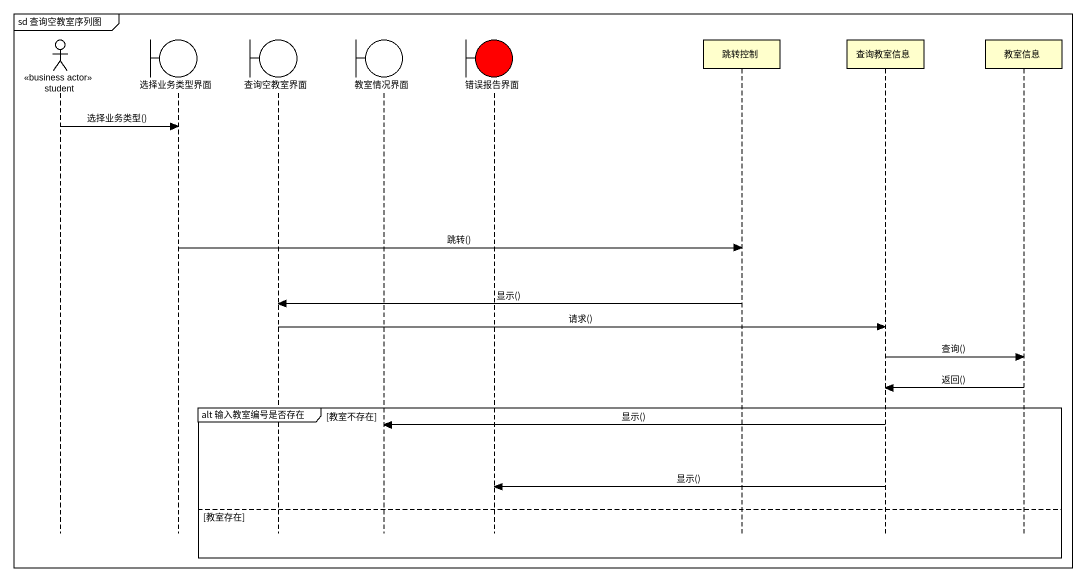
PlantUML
@startuml
mainframe sd 查询空教室序列图
hide footbox
actor student <<business actor>>
boundary 选择业务类型界面
boundary 查询空教室界面
boundary 教室情况界面
boundary 错误报告界面 #FF0000
participant 跳转控制
participant 查询教室信息
participant 教室信息

student -> 选择业务类型界面 : 选择业务类型()
选择业务类型界面 -> 跳转控制 : 跳转()
跳转控制 -> 查询空教室界面 : 显示()
查询空教室界面 -> 查询教室信息 : 请求()
查询教室信息 -> 教室信息 : 查询()
教室信息 -> 查询教室信息 : 返回()
group alt 输入教室编号是否存在 [教室不存在]
  查询教室信息 -> 教室情况界面 : 显示()
  查询教室信息 -> 错误报告界面 : 显示()
else 教室存在
end
@enduml
